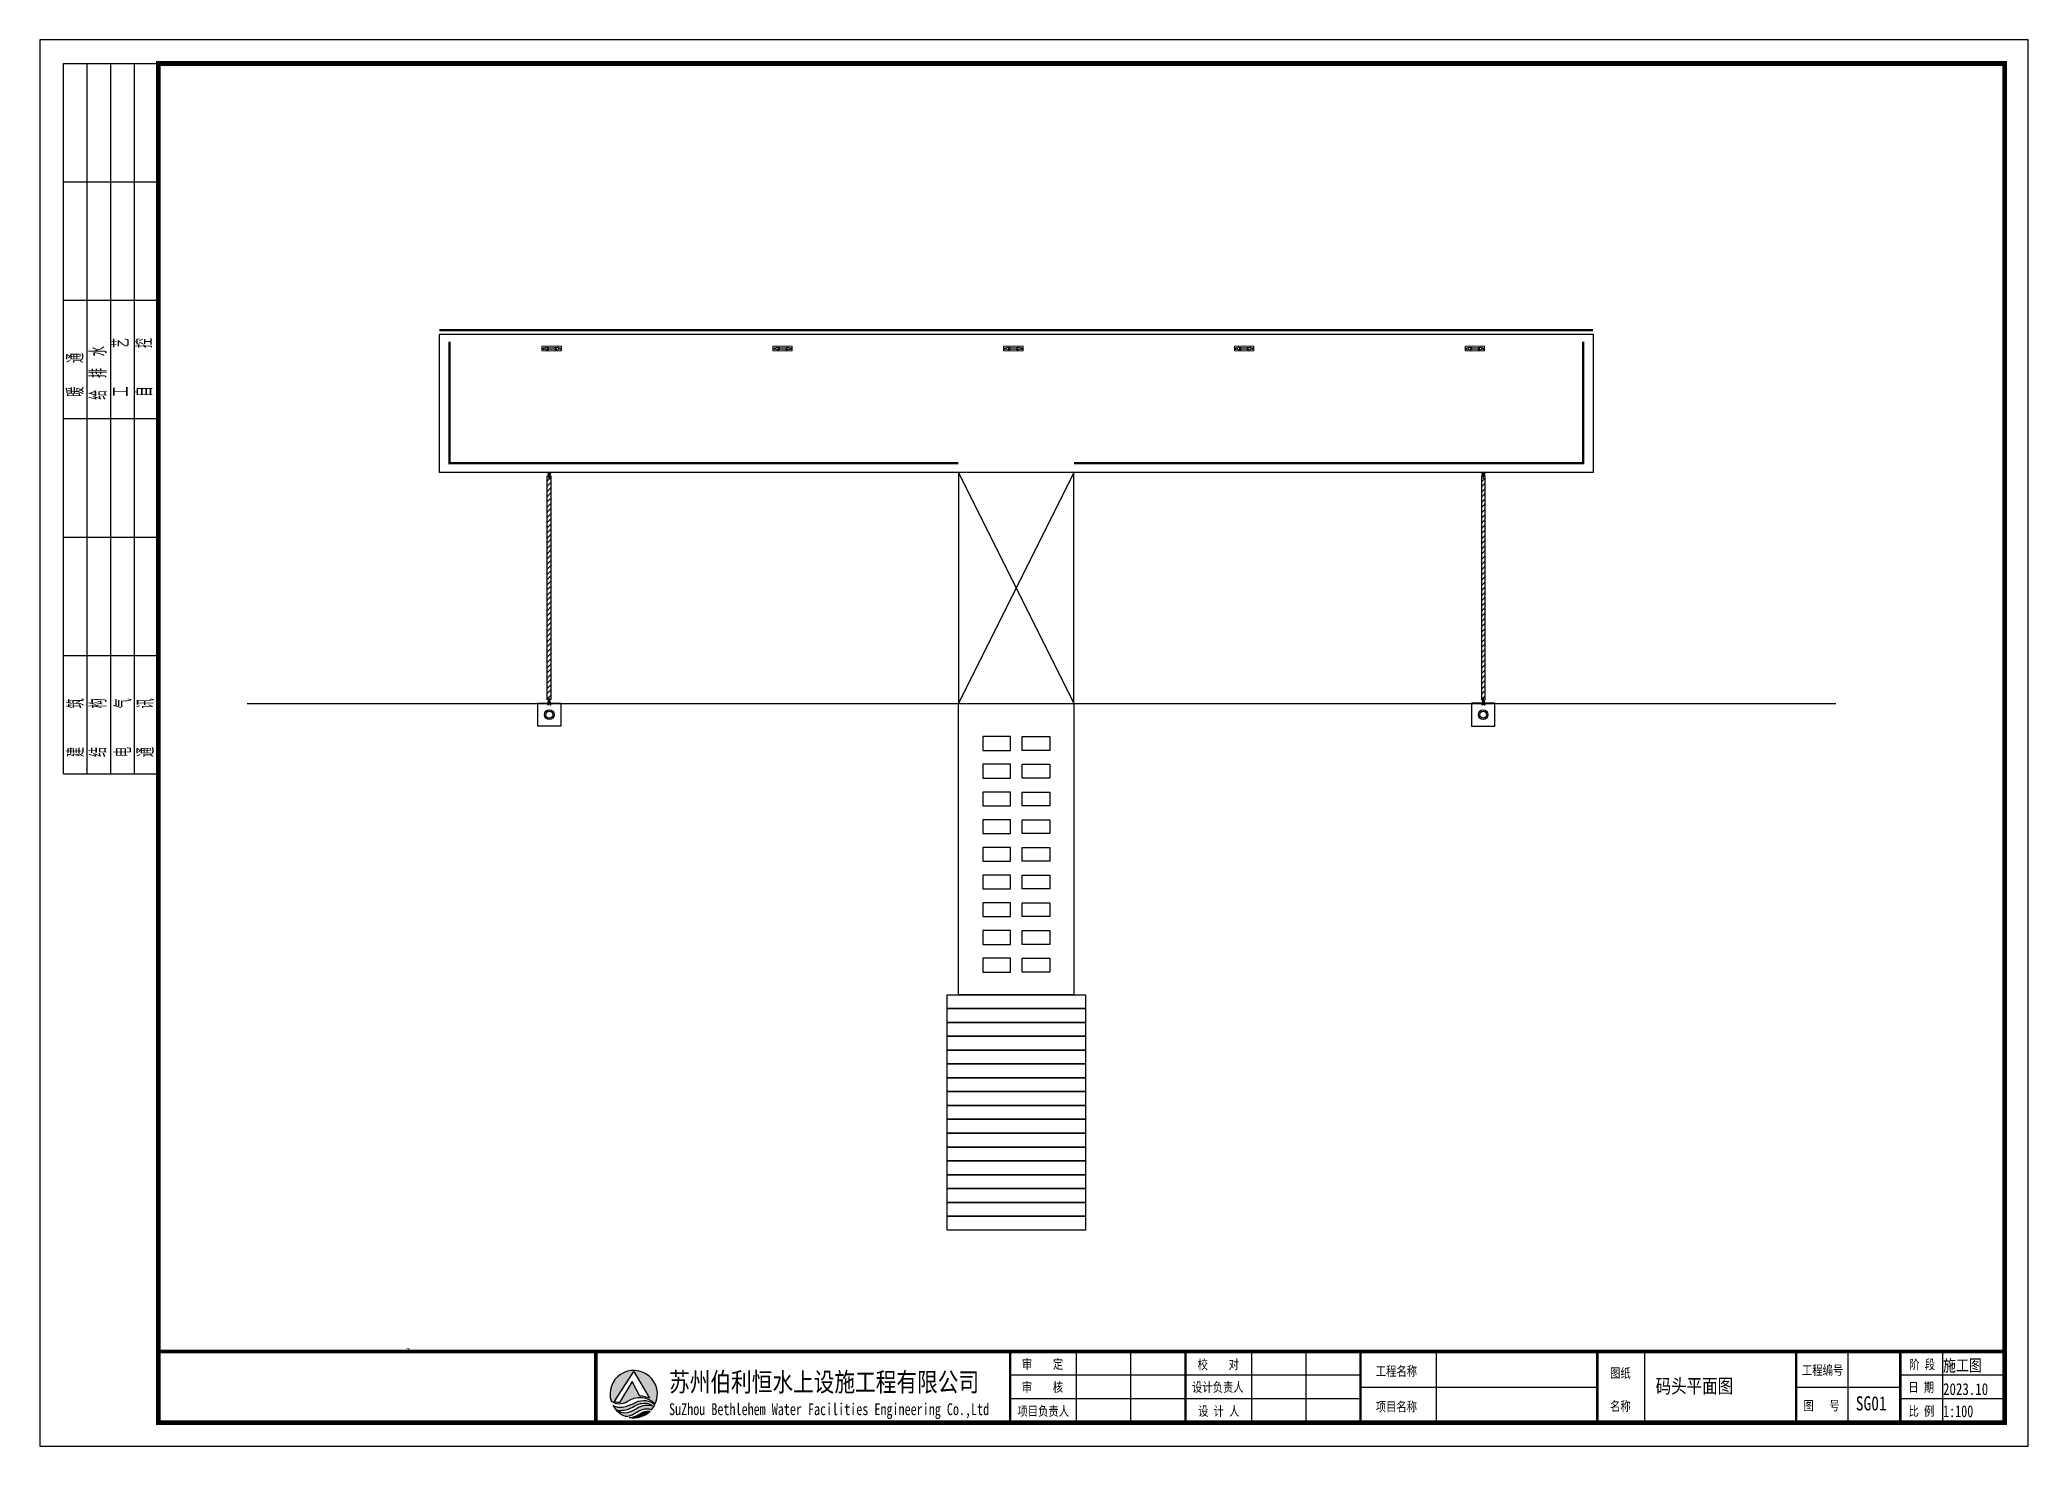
# Paper-space layout '平面图' of a CAD drawing. Header units: inches. Extents: x 0.1 to 10.4, y 0.3 to 7.6.
# The model-space entities are those that its viewports show. They can reach past a viewport. Long polylines and large blocks are cut down to what shows.
import ezdxf

# ---------------------------------------------------------------- set-up
doc = ezdxf.new("R2010")
doc.units = ezdxf.units.IN
doc.header["$LTSCALE"] = 1000
doc.header["$MEASUREMENT"] = 0
doc.linetypes.add('DOTE', pattern=[2.42, 2, -0.2, 0.02, -0.2])
doc.layers.add('00标注文字', color=2, linetype='Continuous', lineweight=15)
doc.layers.add('DOTE', color=1, linetype='Continuous')
doc.layers.add('PUB_DIM', color=3, linetype='Continuous')
doc.styles.add('-宋体', font='', dxfattribs={"width": 0.8})
doc.styles.add('_TCH_DIM', font='SIMPLEX', dxfattribs={"bigfont": 'GBCBIG'})
doc.styles.get("Standard").update_dxf_attribs({"font": 'txt', "bigfont": 'gbcbig.shx'})
doc.styles.add('图框', font='')
doc.styles.add('黑体', font='simhei.ttf')
doc.styles.get('-宋体').set_extended_font_data('SimSun')
doc.styles.get('图框').set_extended_font_data('SimSun')

# ---------------------------------------------------------------- blocks, each defined once
blk = doc.blocks.new('$TITLEBLK$00000187')
h = blk.add_hatch(color=140)
h.dxf.hatch_style = 1
h.paths.add_polyline_path([(-294.3, 4.5, 0.294083), (-290.89, 4.48, -0.363756), (-284.97, 3.96, 1.450144)])
h.paths.add_polyline_path([(-289.53, 10.8), (-286.23, 5.12, 0.101723), (-288.23, 5.58), (-289.84, 8.66), (-292.52, 4.26, -0.081837), (-293.64, 4.38)], flags=16)
h = blk.add_hatch(color=174)
h.paths.add_polyline_path([(-285.77, 2.71, 0.064571), (-285.05, 3.78, 0.296692), (-289.05, 4.29, -0.04264), (-291.3, 3.4, -0.209747), (-293.92, 3.62, 0.179915), (-291.3, 1.33, 0.169783), (-289.28, 1.97, -0.05744), (-287.69, 2.74, -0.214092)])
h.paths.add_polyline_path([(-288.71, 3.03, -0.084014), (-290.89, 2.08, -0.271733), (-292.96, 2.61, 0.071966), (-291.58, 2.64, 0.098278), (-289.75, 3.23, -0.072406), (-288.51, 3.9, -0.088156), (-286.96, 4.07, -0.181988), (-285.56, 3.48, 0.206106)], flags=16)
blk.add_hatch(color=174).paths.add_polyline_path([(-286.08, 2.39, 0.189728), (-288.25, 1.81, -0.126537), (-290.52, 1.1, 0.245013)])
for p, q in [((-196, 0), (-196, 15)), ((-184.5, 0), (-184.5, 15)), ((-159, 0), (-159, 15)), ((-147.5, 0), (-147.5, 15)), ((-120, 0), (-120, 15)), ((-76, 0), (-76, 15)), ((-33, 0), (-33, 15)), ((-13, 0), (-13, 15)), ((0, 0), (0, 15)), ((-136, 10), (-210, 10)), ((0, 10), (-22, 10)), ((-136, 5), (-210, 5)), ((-136, 7.5), (-86, 7.5)), ((-44, 7.5), (-22, 7.5)), ((0, 5), (-22, 5))]:
    blk.add_line(p, q)
for points, const_width in [([(-297.54, 0), (-297.54, 15), (0, 15)], 0.8), ([(-210, 0), (-210, 15)], 0.5), ([(-173, 0), (-173, 15)], 0.5), ([(-136, 0), (-136, 15)], 0.5), ([(-86, 0), (-86, 15)], 0.5), ([(-44, 0), (-44, 15)], 0.5), ([(-22, 0), (-22, 15)], 0.5)]:
    blk.add_lwpolyline(points, dxfattribs=dict(const_width=const_width))
for points in [[(-294.3, 4.5, 0.294083), (-290.89, 4.48, -0.363756), (-284.97, 3.96, 1.450144)], [(-293.64, 4.38), (-289.53, 10.8), (-286.23, 5.12, 0.101723), (-288.23, 5.58), (-289.84, 8.66), (-292.52, 4.26, -0.081837)]]:
    blk.add_lwpolyline(points, format="xyb", close=True)
for points in [[(-293.92, 3.62, 0.209747), (-291.3, 3.4, 0.04264), (-289.05, 4.29, -0.296692), (-285.05, 3.78)], [(-292.96, 2.61, 0.071966), (-291.58, 2.64, 0.098278), (-289.75, 3.23, -0.072406), (-288.51, 3.9, -0.088156), (-286.96, 4.07, -0.181988), (-285.56, 3.48, 0.206106), (-288.71, 3.03, -0.084014), (-290.89, 2.08, -0.271733), (-292.96, 2.61)], [(-291.3, 1.33, 0.169783), (-289.28, 1.97, -0.05744), (-287.69, 2.74, -0.214092), (-285.77, 2.71, -0.214092)], [(-290.52, 1.1, 0.126537), (-288.25, 1.81, -0.189728), (-286.08, 2.39, -0.189728)]]:
    blk.add_lwpolyline(points, format="xyb")
for start, end in [(208.4706, 249.2676), (258.5751, 313.6432), (318.8384, 333.6165)]:
    blk.add_arc((-289.53, 6), 5, start, end)
at = {"style": '图框'}
for s, height, width, p in [('审    定', 2, 0.8, (-207.53, 11.34)), ('校    对', 2, 0.8, (-170.43, 11.27)), ('阶 段', 2, 0.8, (-20.12, 11.27)), ('苏州伯利恒水上设施工程有限公司', 4, 0.8, (-282.06, 6.56)), ('审    核', 2, 0.8, (-207.55, 6.48)), ('设计负责人', 2, 0.8, (-171.62, 6.48)), ('工程名称', 2, 0.8, (-132.8, 9.86)), ('图纸', 2, 0.8, (-83.31, 9.46)), ('工程编号', 2, 0.8, (-42.79, 10.08)), ('日 期', 2, 0.8, (-20.31, 6.48)), ('SuZhou Bethlehem Water Facilities Engineering Co.,Ltd ', 2.5, 0.75, (-282.06, 1.57)), ('项目名称', 2, 0.8, (-132.8, 2.36)), ('名称', 2, 0.8, (-83.31, 2.46)), ('图   号', 2, 0.8, (-42.46, 2.6)), ('项目负责人', 2, 0.8, (-208.49, 1.42)), ('设 计 人', 2, 0.8, (-170.33, 1.42)), ('比 例', 2, 0.8, (-20.27, 1.42))]:
    blk.add_text(s, height=height, dxfattribs=dict(at, width=width)).set_placement(p)
for tag, p in [('审定人', (-193.68, 10.95)), ('校对', (-155.51, 10.92)), ('审核人', (-193.68, 6.03)), ('设计负责人', (-158.64, 6.23)), ('项目负责人', (-195.69, 1.11)), ('设计人', (-156.48, 1.18))]:
    blk.add_attdef(tag, p, '', height=3)
for tag, p, height, style, width in [('工程名称', (-115.66, 9.53), 3, '-宋体', 0.8), ('阶段', (-12.96, 10.81), 2.5, '黑体', 0.8), ('图名', (-73.67, 6.22), 3, '-宋体', 0.8), ('日期', (-12.96, 5.8), 2.5, '黑体', 0.8), ('项目名称', (-115.65, 1.97), 3, '-宋体', 0.8), ('图号', (-31.44, 2.55), 3, '_TCH_DIM', 0.7), ('比例', (-12.96, 1.14), 2.5, '黑体', 0.8)]:
    blk.add_attdef(tag, p, '', height=height, dxfattribs=dict(style=style, width=width))
blk = doc.blocks.new('$TITLEBLK$00000095')
for p, q in [((-150, 20), (-150, 0)), ((-150, 20), (0, 20)), ((-125, 20), (-125, 0)), ((-100, 20), (-100, 0)), ((-75, 20), (-75, 0)), ((-75, 20), (-75, 0)), ((-50, 20), (-50, 0)), ((-25, 20), (-25, 0)), ((0, 20), (0, 0)), ((-150, 15), (-75, 15)), ((-75, 15), (0, 15)), ((-150, 10), (-75, 10)), ((-75, 10), (0, 10)), ((-150, 5), (-75, 5)), ((-75, 5), (0, 5))]:
    blk.add_line(p, q)
at = {"width": 0.8}
for s, p in [('建   筑', (-146.45, 15.65)), ('暖  通', (-70.35, 15.73)), ('结   构', (-146.45, 10.91)), ('给 排 水', (-71.03, 10.9)), ('电   气', (-146.45, 5.65)), ('工   艺', (-70.35, 6.13)), ('通   讯', (-146.45, 0.88)), ('自   控', (-70.35, 1.24))]:
    blk.add_text(s, height=3.509, dxfattribs=at).set_placement(p)
blk = doc.blocks.new('rgthtyjyuk')
blk.add_lwpolyline([(0, 0), (420, 0), (420, 297), (0, 297)], close=True)
at = {"const_width": 1}
blk.add_lwpolyline([(25, 5), (415, 5), (415, 292), (25, 292)], close=True, dxfattribs=at)
at = {"const_width": 0.8}
blk.add_lwpolyline([(415, 20), (25, 20)], dxfattribs=at)
at = {"rotation": 90}
blk.add_blockref('$TITLEBLK$00000095', (25, 292), dxfattribs=at)
blk = doc.blocks.new('游艇码头系船柱')
at = {"layer": '00标注文字', "color": 2}
for p, q in [((0.04, 0.1), (0.045, 0.1)), ((0.04, 0.05), (0.045, 0.05)), ((0.045, 0.1), (0.045, 0.05)), ((0.045, 0.095), (0.096, 0.095)), ((0.045, 0.055), (0.096, 0.055)), ((0.15, 0.11), (0.19, 0.11)), ((0.15, 0.04), (0.19, 0.04)), ((0.43, 0.095), (0.18, 0.095)), ((0.43, 0.055), (0.18, 0.055)), ((0.46, 0.11), (0.42, 0.11)), ((0.46, 0.04), (0.42, 0.04)), ((0.565, 0.095), (0.514, 0.095)), ((0.565, 0.055), (0.514, 0.055)), ((0.57, 0.1), (0.565, 0.1)), ((0.565, 0.1), (0.565, 0.05)), ((0.57, 0.05), (0.565, 0.05))]:
    blk.add_line(p, q, dxfattribs=at)
blk.add_lwpolyline([(0, 0.15), (0.61, 0.15), (0.61, 0), (0, 0)], close=True, dxfattribs=at)
for centre in [(0.13, 0.075), (0.48, 0.075)]:
    blk.add_circle(centre, 0.04, dxfattribs=at)
at = {"layer": '00标注文字', "color": 8}
for centre in [(0.13, 0.075), (0.48, 0.075)]:
    blk.add_circle(centre, 0.035, dxfattribs=at)
at = {"layer": '00标注文字', "color": 2}
for centre, radius, start, end in [((0.046, 0.075), 0.0256, 102.68038, 257.31962), ((0.151, 0.075), 0.035, 325.1501, 34.8499), ((0.19, 0.075), 0.035, 34.8499, 90), ((0.19, 0.075), 0.035, 270, 325.1501), ((0.42, 0.075), 0.035, 90, 145.1501), ((0.42, 0.075), 0.035, 214.8499, 270), ((0.459, 0.075), 0.035, 145.1501, 214.8499), ((0.564, 0.075), 0.0256, 282.68038, 77.31962)]:
    blk.add_arc(centre, radius, start, end, dxfattribs=at)
blk = doc.blocks.new('*U232')
at = {"layer": '00标注文字', "xscale": -693.1336901761795, "yscale": 693.1336901761795, "zscale": 693.1336901761795}
blk.add_blockref('游艇码头系船柱', (211, -52), dxfattribs=at)
blk = doc.blocks.new('*U233')
at = {"color": 0, "linetype": 'ByBlock', "lineweight": -2, "transparency": 16777216}
for p in [(0, 0), (5000, 0), (10000, 0), (15000, 0), (20000, 0)]:
    blk.add_blockref('*U232', p, dxfattribs=at)
blk = doc.blocks.new('*U234')
blk.add_lwpolyline([(-1500, 150), (1500, 150), (1500, -150), (-1500, -150)], close=True)
blk = doc.blocks.new('*U235')
at = {"color": 0, "linetype": 'ByBlock', "lineweight": -2, "transparency": 16777216}
for p in [(0, 0), (0, -300), (0, -600), (0, -900), (0, -1200), (0, -1500), (0, -1800), (0, -2100), (0, -2400), (0, -2700), (0, -3000), (0, -3300), (0, -3600), (0, -3900), (0, -4200), (0, -4500), (0, -4800)]:
    blk.add_blockref('*U234', p, dxfattribs=at)
blk = doc.blocks.new('*U238')
for points in [[(-725, -150), (-125, -150), (-125, 150), (-725, 150)], [(725, -150), (125, -150), (125, 150), (725, 150)]]:
    blk.add_lwpolyline(points, close=True)
blk = doc.blocks.new('*U239')
at = {"color": 0, "linetype": 'ByBlock', "lineweight": -2, "transparency": 16777216}
for p in [(0, 0), (0, -600), (0, -1200), (0, -1800), (0, -2400), (0, -3000), (0, -3600), (0, -4200), (0, -4800)]:
    blk.add_blockref('*U238', p, dxfattribs=at)
blk = doc.blocks.new('M24_90')
at = {"layer": 'PUB_DIM'}
for p, q in [((-11, 11), (-14, 10)), ((-11, 11), (-7, 10)), ((-11, 11), (11, 11)), ((-7, 10), (0, 11)), ((-7, 10), (-7, 0)), ((0, 11), (7, 10)), ((11, 11), (7, 10)), ((7, 10), (7, 0)), ((11, 11), (14, 10)), ((-11, -74), (-14, -73)), ((-11, -74), (-7, -73)), ((-11, -74), (11, -74)), ((-7, -73), (-7, -58)), ((-7, -73), (0, -74)), ((0, -74), (7, -73)), ((7, -73), (7, -58)), ((11, -74), (7, -73)), ((11, -74), (14, -73))]:
    blk.add_line(p, q, dxfattribs=at)
for points in [[(-14, 10), (14, 10), (14, 0), (-14, 0)], [(-8, 0), (8, 0), (8, -77), (-8, -77)], [(-15, -52), (15, -52), (15, -55), (-15, -55)], [(-14, -73), (14, -73), (14, -58), (-14, -58)]]:
    blk.add_lwpolyline(points, close=True, dxfattribs=at)
blk = doc.blocks.new('ahjshdasda')
at = {"layer": 'PUB_DIM'}
for p, q in [((39726.1, 54600.6), (39726.1, 54591)), ((39727.5, 54600.6), (39727.5, 54591)), ((39729.2, 54600.6), (39729.3, 54591)), ((39730.7, 54600.6), (39730.7, 54591))]:
    blk.add_line(p, q, dxfattribs=at)
for points in [[(39719.6, 54601.7), (39737.2, 54601.7), (39737.2, 54600.3), (39719.6, 54600.3)], [(39729, 54598.9), (39729, 54579.6), (39727.7, 54579.6), (39727.7, 54598.9)]]:
    blk.add_lwpolyline(points, close=True, dxfattribs=at)
at = {"layer": 'PUB_DIM', "xscale": 0.08773124708293675, "yscale": 0.08773124708293675, "zscale": 0.08773124708293675, "rotation": 90.01075038123389}
blk.add_blockref('M24_90', (39726.1, 54594.5), dxfattribs=at)
blk = doc.blocks.new('M16膨胀螺栓')
at = {"layer": 'PUB_DIM'}
for p, q in [((-12, 12), (-16, 10)), ((-12, 12), (-8, 10)), ((-12, 12), (12, 12)), ((-8, 10), (0, 12)), ((0, 12), (8, 10)), ((12, 12), (8, 10)), ((12, 12), (16, 10)), ((-8, -84), (-12, -103)), ((-12, -103), (-12, -112)), ((-12, -112), (12, -112)), ((-10, -112), (-10, -112)), ((0, -128), (-10, -123)), ((-5, -117), (5, -117)), ((-2, -107), (-4, -112)), ((-1, -84), (-2, -107)), ((0, -128), (10, -123)), ((1, -84), (2, -107)), ((2, -107), (4, -112)), ((8, -84), (12, -103)), ((10, -112), (10, -112)), ((12, -103), (12, -112))]:
    blk.add_line(p, q, dxfattribs=at)
for points in [[(-16, 10), (16, 10), (16, 0), (-16, 0)], [(-8, 22), (8, 22), (8, -73), (-8, -73)], [(-10, -18), (10, -18), (10, -123), (-10, -123)], [(-8, -79), (8, -79), (8, -84), (-8, -84)]]:
    blk.add_lwpolyline(points, close=True, dxfattribs=at)
for centre, start, end in [((-5, -112), 180, 270), ((5, -112), 270, 0)]:
    blk.add_arc(centre, 5, start, end, dxfattribs=at)
blk = doc.blocks.new('hjashdasda')
at = {"layer": 'DOTE', "linetype": 'DOTE', "ltscale": 0.005}
for p, q in [((37896, 49659), (37896, 49655)), ((37909, 49660), (37909, 49655))]:
    blk.add_line(p, q, dxfattribs=at)
at = {"layer": 'DOTE', "linetype": 'DOTE', "ltscale": 0.02}
for p, q in [((37907, 49665), (37897, 49665)), ((37903, 49683), (37903, 49656))]:
    blk.add_line(p, q, dxfattribs=at)
at = {"layer": 'PUB_DIM'}
for p, q in [((37896, 49657), (37896, 49656)), ((37897, 49657), (37897, 49656)), ((37900, 49657), (37900, 49669)), ((37905, 49669), (37900, 49669)), ((37902, 49657), (37902, 49669)), ((37903, 49657), (37903, 49669)), ((37905, 49657), (37905, 49669)), ((37908, 49657), (37908, 49656)), ((37909, 49657), (37909, 49656))]:
    blk.add_line(p, q, dxfattribs=at)
for points in [[(37911, 49656), (37894, 49656), (37894, 49657), (37911, 49657)], [(37902, 49661), (37902, 49682), (37903, 49682), (37903, 49661)]]:
    blk.add_lwpolyline(points, close=True, dxfattribs=at)
at = {"layer": 'PUB_DIM', "yscale": 0.08773124708293675, "zscale": 0.08773124708293675}
for name, p, xscale, rotation in [('M16膨胀螺栓', (37896, 49657), -0.08773124708293675, 359.9999999999325), ('M24_90', (37905, 49665), 0.08773124708293675, 270)]:
    blk.add_blockref(name, p, dxfattribs=dict(at, xscale=xscale, rotation=rotation))
at = {"layer": 'PUB_DIM', "xscale": 0.08773124708293675, "yscale": 0.08773124708293675, "zscale": 0.08773124708293675}
blk.add_blockref('M16膨胀螺栓', (37909, 49657), dxfattribs=at)

msp = doc.modelspace()

# ---------------------------------------------------------------- hatches: boundary and pattern name
h = msp.add_hatch()
h.set_pattern_fill('ANSI31', color=3, scale=50)
h.set_pattern_definition([(45, (13545.48, 60965.17), (-56.1266, 56.1266), [])])
h.paths.add_polyline_path([(53267, 110653), (53347, 110653), (53347, 115508), (53267, 115508)])
h = msp.add_hatch()
h.set_pattern_fill('ANSI31', color=3, scale=50)
h.set_pattern_definition([(45, (0, 0), (-56.1266, 56.1266), [])])
h.paths.add_polyline_path([(73588, 110653), (73508, 110653), (73508, 115508), (73588, 115508)])

# ---------------------------------------------------------------- linework, layer by layer
at = {"color": 4, "const_width": 50}
msp.add_lwpolyline([(50928, 118663), (75925, 118663)], dxfattribs=at)
for points in [[(50928, 118576), (75928, 118576), (75928, 115576), (65428, 115576), (65428, 115576), (61428, 115576), (61428, 115576), (50928, 115576)], [(53061, 110582), (53561, 110582), (53561, 110082), (53061, 110082)], [(62178, 110576), (64678, 110576), (64678, 104268), (62178, 104268)], [(73794, 110582), (73294, 110582), (73294, 110082), (73794, 110082)]]:
    msp.add_lwpolyline(points, close=True)
at = {"color": 6, "const_width": 50}
for points in [[(51146, 118416), (51146, 115782), (61633, 115782), (61633, 115782), (62173, 115782)], [(75709, 118416), (75709, 115782), (65222, 115782), (65222, 115782), (64679, 115782)]]:
    msp.add_lwpolyline(points, dxfattribs=at)
at = {"color": 3}
for points in [[(53267, 115508), (53347, 115508), (53347, 110653), (53267, 110653)], [(73588, 115508), (73508, 115508), (73508, 110653), (73588, 110653)]]:
    msp.add_lwpolyline(points, close=True, dxfattribs=at)
at = {"color": 2}
msp.add_lwpolyline([(62178, 110576), (64678, 110576), (64678, 115576), (62178, 115576)], close=True, dxfattribs=at)
for points in [[(64678, 115576), (62178, 110576)], [(62178, 115576), (64678, 110576)]]:
    msp.add_lwpolyline(points, dxfattribs=at)
msp.add_lwpolyline([(46767, 110576), (81187, 110576)])
at = {"color": 1}
for centre, radius in [((53311, 110332), 104), ((53311, 110332), 73.7), ((73544, 110332), 104), ((73544, 110332), 73.7)]:
    msp.add_circle(centre, radius, dxfattribs=at)

# ---------------------------------------------------------------- block references
for name, p in [('*U233', (53364, 118263)), ('*U239', (63428, 109708)), ('*U235', (63428, 104118))]:
    msp.add_blockref(name, p)
for name, p, xscale, yscale, zscale in [('ahjshdasda', (-167924, -188477), 5.568559892244242, 5.568559892244242, 5.568559892244242), ('ahjshdasda', (294779, -188477), -5.568559892244242, 5.568559892244242, 5.568559892244242), ('hjashdasda', (-94235, -82714), 3.892708075587689, 3.892708075587689, 3.892708075587689), ('hjashdasda', (221090, -82714), -3.892708075587689, 3.892708075587689, 3.892708075587689)]:
    msp.add_blockref(name, p, dxfattribs=dict(xscale=xscale, yscale=yscale, zscale=zscale))

psp = doc.layouts.new('平面图')

# ---------------------------------------------------------------- linework, layer by layer
at = {"color": 1}
psp.add_solid([(2.021, 0.764, 0.004), (2.021, 0.758, 0.004), (2.003, 0.761, 0.004)], dxfattribs=at)

# ---------------------------------------------------------------- block references
at = {"xscale": 0.02458256797558327, "yscale": 0.02458256797558327, "zscale": 0.02458256797558327}
psp.add_blockref('rgthtyjyuk', (0.103, 0.255), dxfattribs=at)
ref = psp.add_blockref('$TITLEBLK$00000187', (10.304, 0.378), dxfattribs=dict(xscale=0.02458256797558327, yscale=0.02458256797558327, zscale=0.02458256797558327))
ref.add_attrib('图名', '码头平面图', (8.493, 0.531), dxfattribs={"color": 3, "height": 0.0737, "style": '-宋体', "width": 0.8})
ref.add_attrib('图号', 'SG01', (9.532, 0.441), dxfattribs={"color": 3, "height": 0.0737, "style": '黑体', "width": 0.8})
ref.add_attrib('日期', '2023.10', (9.985, 0.521), dxfattribs={"color": 3, "height": 0.0615, "style": '黑体', "width": 0.8})
ref.add_attrib('阶段', '施工图', (9.985, 0.644), dxfattribs={"color": 3, "height": 0.0615, "style": '黑体', "width": 0.8})
ref.add_attrib('比例', '1:100', (9.985, 0.406), dxfattribs={"color": 3, "height": 0.0615, "style": '黑体', "width": 0.75})

# ---------------------------------------------------------------- viewports
at = {"layer": '0', "view_target_point": (80935.163, 43887.502)}
psp.add_viewport(center=(5.511, 4.09), size=(9.587, 6.68646), view_center_point=(-16096.711, 66601.2), view_height=27900.47612, dxfattribs=at)

doc.saveas('drawing.dxf')
